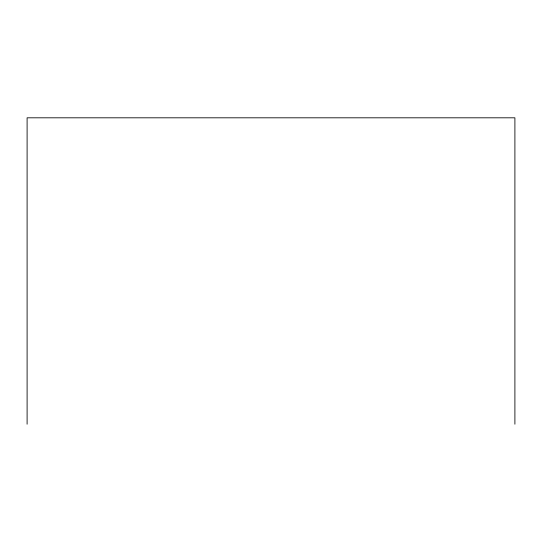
<?xml version="1.0" encoding="UTF-8"?>
<svg xmlns="http://www.w3.org/2000/svg" width="542" height="542" viewBox="0 0 542 542"><rect width="100%" height="100%" fill="white"/><g stroke="black" fill="none" stroke-linecap="round" stroke-linejoin="round"><path stroke-width="0.81" d="M514.9 424.19L514.9 117.81L27.1 117.81L27.1 424.19"/></g></svg>
